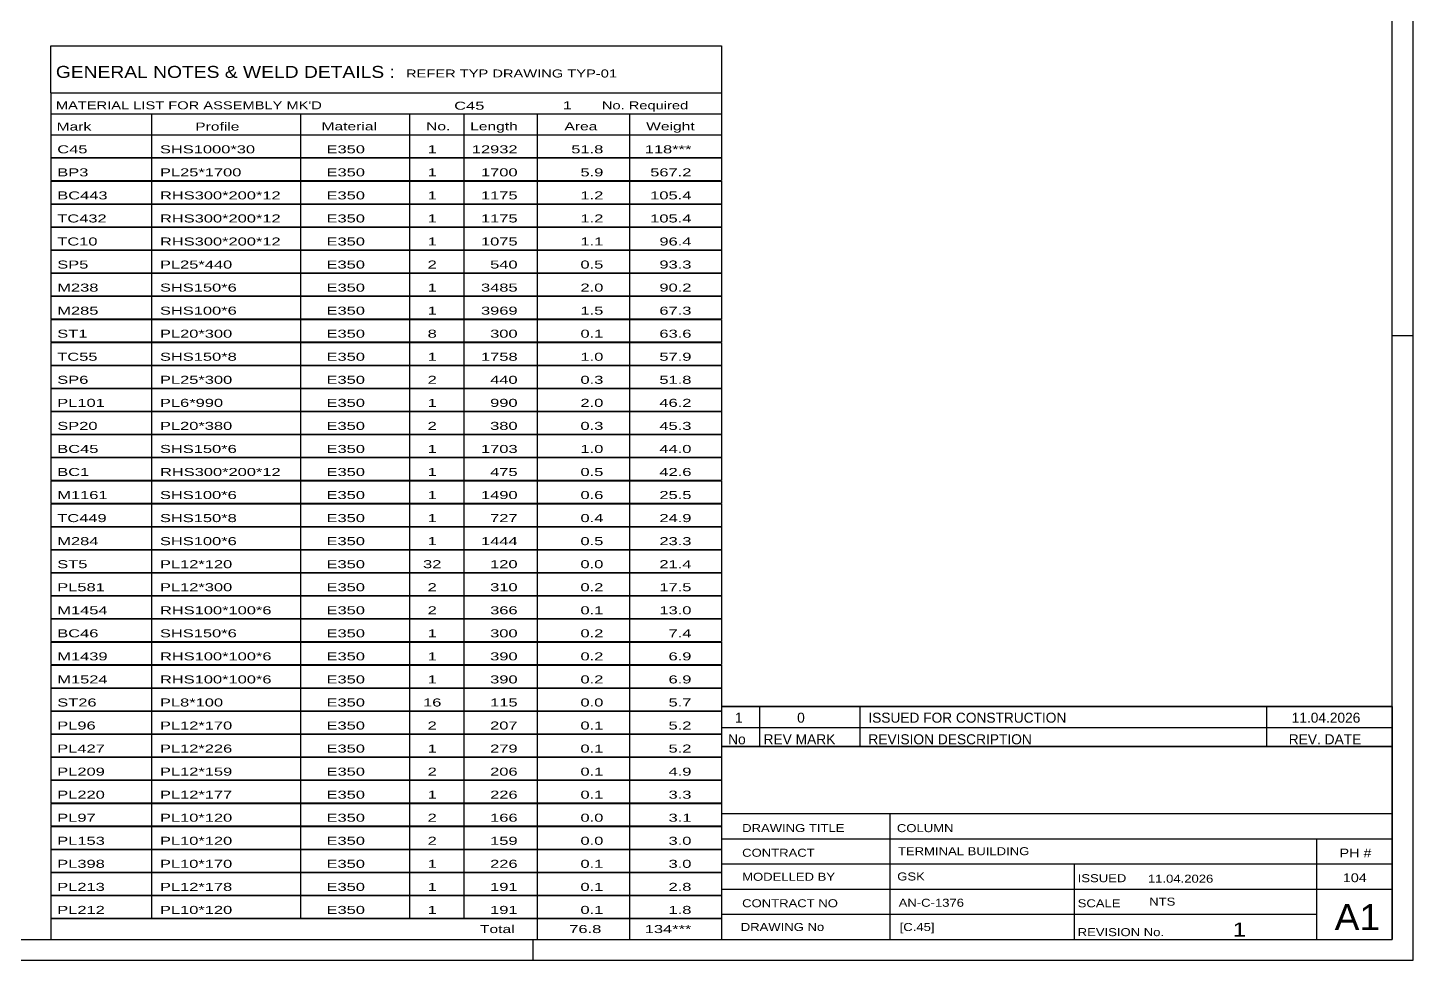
# Model space of a CAD drawing. Header units: millimetres. Extents: x -178 to 663, y -245 to 349.
# Drawn here: x 332.3 to 662.8, y -244.7 to -22.2 of the extents above; entities that cross this region are included whole.
import ezdxf

# ---------------------------------------------------------------- set-up
doc = ezdxf.new("R2010")
doc.units = ezdxf.units.MM
doc.styles.add('Arial Narrow', font='ARIALN.TTF', dxfattribs={"height": 0.2})

# ---------------------------------------------------------------- blocks, each defined once
blk = doc.blocks.new('Unknown-339278997-1130')
at = {"color": 5, "linetype": 'Continuous'}
for p, q in [((662.81, -244.71), (662.81, 349.29)), ((657.81, -239.71), (657.81, 344.29)), ((662.81, -95.71), (657.81, -95.71)), ((-173.19, -239.71), (657.81, -239.71)), ((452.81, -244.71), (452.81, -239.71)), ((-178.19, -244.71), (662.81, -244.71))]:
    blk.add_line(p, q, dxfattribs=at)
blk = doc.blocks.new('Unknown-339278997-29842')
at = {"color": 7, "linetype": 'Continuous'}
for p, q in [((497.81, -193.66), (497.81, -239.71)), ((497.81, -193.66), (657.81, -193.66)), ((657.81, -193.71), (657.81, -239.71)), ((497.81, -209.71), (657.81, -209.71)), ((537.95, -209.71), (537.95, -239.71)), ((497.81, -215.71), (657.81, -215.71)), ((639.81, -239.66), (639.81, -215.66)), ((497.81, -221.71), (657.81, -221.71)), ((581.95, -221.71), (581.95, -239.71)), ((497.81, -227.71), (657.81, -227.71)), ((497.81, -233.71), (639.81, -233.71)), ((497.81, -239.71), (657.81, -239.71))]:
    blk.add_line(p, q, dxfattribs=at)
at = {"color": 7, "style": 'Arial Narrow'}
for s, height, width, p in [('DRAWING TITLE', 1.9089, 1.425378, (502.7, -214.1)), ('COLUMN', 1.909, 1.425378, (539.62, -214.12)), ('CONTRACT', 1.909, 1.425378, (502.7, -220)), ('TERMINAL BUILDING', 1.9089, 1.425378, (539.87, -219.63)), ('MODELLED BY', 1.9089, 1.425378, (502.7, -225.73)), ('GSK', 1.909, 1.425378, (539.7, -225.66)), ('ISSUED', 1.909, 1.425378, (582.75, -226.07)), ('11.04.2026', 1.909, 1.425378, (599.5, -226.19)), ('CONTRACT NO', 1.9089, 1.425378, (502.7, -232.05)), ('AN-C-1376', 1.909, 1.425378, (540.04, -231.93)), ('SCALE', 1.909, 1.425378, (582.75, -232.06)), ('A1', 6.204, 1.25, (644.05, -237.51)), ('DRAWING No', 1.909, 1.425378, (502.37, -237.71)), ('[C.45]', 1.909, 1.425378, (540.28, -237.72)), ('REVISION No.', 1.9089, 1.425378, (582.75, -238.94)), ('1', 3.34, 1.5, (619.73, -239.03))]:
    blk.add_text(s, height=height, dxfattribs=dict(at, width=width)).set_placement(p)
at = {"color": 7, "linetype": 'Continuous', "style": 'Arial Narrow'}
for s, height, width, p in [('PH #', 2.1, 1.42538, (645.21, -220.16)), ('104', 2.1, 1.42538, (646, -226.06)), ('NTS', 1.909, 1.425378, (599.81, -231.66))]:
    blk.add_text(s, height=height, dxfattribs=dict(at, width=width)).set_placement(p)
blk = doc.blocks.new('Unknown-339278997-29843')
at = {"color": 7, "linetype": 'Continuous'}
for p, q in [((337.81, -26.46), (497.81, -26.46)), ((337.81, -37.71), (337.81, -26.46)), ((497.81, -26.46), (497.81, -37.71)), ((337.81, -37.71), (497.81, -37.71)), ((337.81, -37.71), (337.81, -42.71)), ((497.81, -37.71), (497.81, -42.71)), ((337.81, -42.71), (497.81, -42.71)), ((337.81, -42.71), (337.81, -47.71)), ((361.81, -42.71), (361.81, -47.71)), ((397.31, -42.71), (397.31, -47.71)), ((423.31, -42.71), (423.31, -47.71)), ((436.31, -42.71), (436.31, -47.71)), ((453.81, -42.71), (453.81, -47.71)), ((475.81, -42.71), (475.81, -47.71)), ((497.81, -42.71), (497.81, -47.71)), ((337.81, -47.71), (497.81, -47.71)), ((337.81, -47.76), (337.81, -53.16)), ((337.81, -47.76), (497.81, -47.76)), ((361.81, -47.71), (361.81, -53.21)), ((397.31, -47.71), (397.31, -53.21)), ((423.31, -47.71), (423.31, -53.21)), ((436.31, -47.71), (436.31, -53.21)), ((453.81, -47.71), (453.81, -53.21)), ((475.81, -47.71), (475.81, -53.21)), ((497.81, -47.76), (497.81, -53.16)), ((337.81, -53.16), (497.81, -53.16)), ((337.81, -53.26), (337.81, -58.66)), ((337.81, -53.26), (497.81, -53.26)), ((361.81, -53.21), (361.81, -58.71)), ((397.31, -53.21), (397.31, -58.71)), ((423.31, -53.21), (423.31, -58.71)), ((436.31, -53.21), (436.31, -58.71)), ((453.81, -53.21), (453.81, -58.71)), ((475.81, -53.21), (475.81, -58.71)), ((497.81, -53.26), (497.81, -58.66)), ((337.81, -58.66), (497.81, -58.66)), ((337.81, -58.76), (337.81, -64.16)), ((337.81, -58.76), (497.81, -58.76)), ((361.81, -58.71), (361.81, -64.21)), ((397.31, -58.71), (397.31, -64.21)), ((423.31, -58.71), (423.31, -64.21)), ((436.31, -58.71), (436.31, -64.21)), ((453.81, -58.71), (453.81, -64.21)), ((475.81, -58.71), (475.81, -64.21)), ((497.81, -58.76), (497.81, -64.16)), ((337.81, -64.16), (497.81, -64.16)), ((337.81, -64.26), (337.81, -69.66)), ((337.81, -64.26), (497.81, -64.26)), ((361.81, -64.21), (361.81, -69.71)), ((397.31, -64.21), (397.31, -69.71)), ((423.31, -64.21), (423.31, -69.71)), ((436.31, -64.21), (436.31, -69.71)), ((453.81, -64.21), (453.81, -69.71)), ((475.81, -64.21), (475.81, -69.71)), ((497.81, -64.26), (497.81, -69.66)), ((337.81, -69.66), (497.81, -69.66)), ((337.81, -69.76), (337.81, -75.16)), ((337.81, -69.76), (497.81, -69.76)), ((361.81, -69.71), (361.81, -75.21)), ((397.31, -69.71), (397.31, -75.21)), ((423.31, -69.71), (423.31, -75.21)), ((436.31, -69.71), (436.31, -75.21)), ((453.81, -69.71), (453.81, -75.21)), ((475.81, -69.71), (475.81, -75.21)), ((497.81, -69.76), (497.81, -75.16)), ((337.81, -75.16), (497.81, -75.16)), ((337.81, -75.26), (337.81, -80.66)), ((337.81, -75.26), (497.81, -75.26)), ((361.81, -75.21), (361.81, -80.71)), ((397.31, -75.21), (397.31, -80.71)), ((423.31, -75.21), (423.31, -80.71)), ((436.31, -75.21), (436.31, -80.71)), ((453.81, -75.21), (453.81, -80.71)), ((475.81, -75.21), (475.81, -80.71)), ((497.81, -75.26), (497.81, -80.66)), ((337.81, -80.66), (497.81, -80.66)), ((337.81, -80.76), (337.81, -86.16)), ((337.81, -80.76), (497.81, -80.76)), ((361.81, -80.71), (361.81, -86.21)), ((397.31, -80.71), (397.31, -86.21)), ((423.31, -80.71), (423.31, -86.21)), ((436.31, -80.71), (436.31, -86.21)), ((453.81, -80.71), (453.81, -86.21)), ((475.81, -80.71), (475.81, -86.21)), ((497.81, -80.76), (497.81, -86.16)), ((337.81, -86.16), (497.81, -86.16)), ((337.81, -86.26), (337.81, -91.66)), ((337.81, -86.26), (497.81, -86.26)), ((361.81, -86.21), (361.81, -91.71)), ((397.31, -86.21), (397.31, -91.71)), ((423.31, -86.21), (423.31, -91.71)), ((436.31, -86.21), (436.31, -91.71)), ((453.81, -86.21), (453.81, -91.71)), ((475.81, -86.21), (475.81, -91.71)), ((497.81, -86.26), (497.81, -91.66)), ((337.81, -91.66), (497.81, -91.66)), ((337.81, -91.76), (337.81, -97.16)), ((337.81, -91.76), (497.81, -91.76)), ((361.81, -91.71), (361.81, -97.21)), ((397.31, -91.71), (397.31, -97.21)), ((423.31, -91.71), (423.31, -97.21)), ((436.31, -91.71), (436.31, -97.21)), ((453.81, -91.71), (453.81, -97.21)), ((475.81, -91.71), (475.81, -97.21)), ((497.81, -91.76), (497.81, -97.16)), ((337.81, -97.16), (497.81, -97.16)), ((337.81, -97.26), (337.81, -102.66)), ((337.81, -97.26), (497.81, -97.26)), ((361.81, -97.21), (361.81, -102.71)), ((397.31, -97.21), (397.31, -102.71)), ((423.31, -97.21), (423.31, -102.71)), ((436.31, -97.21), (436.31, -102.71)), ((453.81, -97.21), (453.81, -102.71)), ((475.81, -97.21), (475.81, -102.71)), ((497.81, -97.26), (497.81, -102.66)), ((337.81, -102.66), (497.81, -102.66)), ((337.81, -102.76), (337.81, -108.16)), ((337.81, -102.76), (497.81, -102.76)), ((361.81, -102.71), (361.81, -108.21)), ((397.31, -102.71), (397.31, -108.21)), ((423.31, -102.71), (423.31, -108.21)), ((436.31, -102.71), (436.31, -108.21)), ((453.81, -102.71), (453.81, -108.21)), ((475.81, -102.71), (475.81, -108.21)), ((497.81, -102.76), (497.81, -108.16)), ((337.81, -108.16), (497.81, -108.16)), ((337.81, -108.26), (337.81, -113.66)), ((337.81, -108.26), (497.81, -108.26)), ((361.81, -108.21), (361.81, -113.71)), ((397.31, -108.21), (397.31, -113.71)), ((423.31, -108.21), (423.31, -113.71)), ((436.31, -108.21), (436.31, -113.71)), ((453.81, -108.21), (453.81, -113.71)), ((475.81, -108.21), (475.81, -113.71)), ((497.81, -108.26), (497.81, -113.66)), ((337.81, -113.66), (497.81, -113.66)), ((337.81, -113.76), (337.81, -119.16)), ((337.81, -113.76), (497.81, -113.76)), ((361.81, -113.71), (361.81, -119.21)), ((397.31, -113.71), (397.31, -119.21)), ((423.31, -113.71), (423.31, -119.21)), ((436.31, -113.71), (436.31, -119.21)), ((453.81, -113.71), (453.81, -119.21)), ((475.81, -113.71), (475.81, -119.21)), ((497.81, -113.76), (497.81, -119.16)), ((337.81, -119.16), (497.81, -119.16)), ((337.81, -119.26), (337.81, -124.66)), ((337.81, -119.26), (497.81, -119.26)), ((361.81, -119.21), (361.81, -124.71)), ((397.31, -119.21), (397.31, -124.71)), ((423.31, -119.21), (423.31, -124.71)), ((436.31, -119.21), (436.31, -124.71)), ((453.81, -119.21), (453.81, -124.71)), ((475.81, -119.21), (475.81, -124.71)), ((497.81, -119.26), (497.81, -124.66)), ((337.81, -124.66), (497.81, -124.66)), ((337.81, -124.76), (337.81, -130.16)), ((337.81, -124.76), (497.81, -124.76)), ((361.81, -124.71), (361.81, -130.21)), ((397.31, -124.71), (397.31, -130.21)), ((423.31, -124.71), (423.31, -130.21)), ((436.31, -124.71), (436.31, -130.21)), ((453.81, -124.71), (453.81, -130.21)), ((475.81, -124.71), (475.81, -130.21)), ((497.81, -124.76), (497.81, -130.16)), ((337.81, -130.16), (497.81, -130.16)), ((337.81, -130.26), (337.81, -135.66)), ((337.81, -130.26), (497.81, -130.26)), ((361.81, -130.21), (361.81, -135.71)), ((397.31, -130.21), (397.31, -135.71)), ((423.31, -130.21), (423.31, -135.71)), ((436.31, -130.21), (436.31, -135.71)), ((453.81, -130.21), (453.81, -135.71)), ((475.81, -130.21), (475.81, -135.71)), ((497.81, -130.26), (497.81, -135.66)), ((337.81, -135.66), (497.81, -135.66)), ((337.81, -135.76), (337.81, -141.16)), ((337.81, -135.76), (497.81, -135.76)), ((361.81, -135.71), (361.81, -141.21)), ((397.31, -135.71), (397.31, -141.21)), ((423.31, -135.71), (423.31, -141.21)), ((436.31, -135.71), (436.31, -141.21)), ((453.81, -135.71), (453.81, -141.21)), ((475.81, -135.71), (475.81, -141.21)), ((497.81, -135.76), (497.81, -141.16)), ((337.81, -141.16), (497.81, -141.16)), ((337.81, -141.26), (337.81, -146.66)), ((337.81, -141.26), (497.81, -141.26)), ((361.81, -141.21), (361.81, -146.71)), ((397.31, -141.21), (397.31, -146.71)), ((423.31, -141.21), (423.31, -146.71)), ((436.31, -141.21), (436.31, -146.71)), ((453.81, -141.21), (453.81, -146.71)), ((475.81, -141.21), (475.81, -146.71)), ((497.81, -141.26), (497.81, -146.66)), ((337.81, -146.66), (497.81, -146.66)), ((337.81, -146.76), (337.81, -152.16)), ((337.81, -146.76), (497.81, -146.76)), ((361.81, -146.71), (361.81, -152.21)), ((397.31, -146.71), (397.31, -152.21)), ((423.31, -146.71), (423.31, -152.21)), ((436.31, -146.71), (436.31, -152.21)), ((453.81, -146.71), (453.81, -152.21)), ((475.81, -146.71), (475.81, -152.21)), ((497.81, -146.76), (497.81, -152.16)), ((337.81, -152.16), (497.81, -152.16)), ((337.81, -152.26), (337.81, -157.66)), ((337.81, -152.26), (497.81, -152.26)), ((361.81, -152.21), (361.81, -157.71)), ((397.31, -152.21), (397.31, -157.71)), ((423.31, -152.21), (423.31, -157.71)), ((436.31, -152.21), (436.31, -157.71)), ((453.81, -152.21), (453.81, -157.71)), ((475.81, -152.21), (475.81, -157.71)), ((497.81, -152.26), (497.81, -157.66)), ((337.81, -157.66), (497.81, -157.66)), ((337.81, -157.76), (337.81, -163.16)), ((337.81, -157.76), (497.81, -157.76)), ((361.81, -157.71), (361.81, -163.21)), ((397.31, -157.71), (397.31, -163.21)), ((423.31, -157.71), (423.31, -163.21)), ((436.31, -157.71), (436.31, -163.21)), ((453.81, -157.71), (453.81, -163.21)), ((475.81, -157.71), (475.81, -163.21)), ((497.81, -157.76), (497.81, -163.16)), ((337.81, -163.16), (497.81, -163.16)), ((337.81, -163.26), (337.81, -168.66)), ((337.81, -163.26), (497.81, -163.26)), ((361.81, -163.21), (361.81, -168.71)), ((397.31, -163.21), (397.31, -168.71)), ((423.31, -163.21), (423.31, -168.71)), ((436.31, -163.21), (436.31, -168.71)), ((453.81, -163.21), (453.81, -168.71)), ((475.81, -163.21), (475.81, -168.71)), ((497.81, -163.26), (497.81, -168.66)), ((337.81, -168.66), (497.81, -168.66)), ((337.81, -168.76), (337.81, -174.16)), ((337.81, -168.76), (497.81, -168.76)), ((361.81, -168.71), (361.81, -174.21)), ((397.31, -168.71), (397.31, -174.21)), ((423.31, -168.71), (423.31, -174.21)), ((436.31, -168.71), (436.31, -174.21)), ((453.81, -168.71), (453.81, -174.21)), ((475.81, -168.71), (475.81, -174.21)), ((497.81, -168.76), (497.81, -174.16)), ((337.81, -174.16), (497.81, -174.16)), ((337.81, -174.26), (337.81, -179.66)), ((337.81, -174.26), (497.81, -174.26)), ((361.81, -174.21), (361.81, -179.71)), ((397.31, -174.21), (397.31, -179.71)), ((423.31, -174.21), (423.31, -179.71)), ((436.31, -174.21), (436.31, -179.71)), ((453.81, -174.21), (453.81, -179.71)), ((475.81, -174.21), (475.81, -179.71)), ((497.81, -174.26), (497.81, -179.66)), ((337.81, -179.66), (497.81, -179.66)), ((337.81, -179.76), (337.81, -185.16)), ((337.81, -179.76), (497.81, -179.76)), ((361.81, -179.71), (361.81, -185.21)), ((397.31, -179.71), (397.31, -185.21)), ((423.31, -179.71), (423.31, -185.21)), ((436.31, -179.71), (436.31, -185.21)), ((453.81, -179.71), (453.81, -185.21)), ((475.81, -179.71), (475.81, -185.21)), ((497.81, -179.76), (497.81, -185.16)), ((337.81, -185.16), (497.81, -185.16)), ((337.81, -185.26), (337.81, -190.66)), ((337.81, -185.26), (497.81, -185.26)), ((361.81, -185.21), (361.81, -190.71)), ((397.31, -185.21), (397.31, -190.71)), ((423.31, -185.21), (423.31, -190.71)), ((436.31, -185.21), (436.31, -190.71)), ((453.81, -185.21), (453.81, -190.71)), ((475.81, -185.21), (475.81, -190.71)), ((497.81, -185.26), (497.81, -190.66)), ((337.81, -190.66), (497.81, -190.66)), ((337.81, -190.76), (337.81, -196.16)), ((337.81, -190.76), (497.81, -190.76)), ((361.81, -190.71), (361.81, -196.21)), ((397.31, -190.71), (397.31, -196.21)), ((423.31, -190.71), (423.31, -196.21)), ((436.31, -190.71), (436.31, -196.21)), ((453.81, -190.71), (453.81, -196.21)), ((475.81, -190.71), (475.81, -196.21)), ((497.81, -190.76), (497.81, -196.16)), ((337.81, -196.16), (497.81, -196.16)), ((337.81, -196.26), (337.81, -201.66)), ((337.81, -196.26), (497.81, -196.26)), ((361.81, -196.21), (361.81, -201.71)), ((397.31, -196.21), (397.31, -201.71)), ((423.31, -196.21), (423.31, -201.71)), ((436.31, -196.21), (436.31, -201.71)), ((453.81, -196.21), (453.81, -201.71)), ((475.81, -196.21), (475.81, -201.71)), ((497.81, -196.26), (497.81, -201.66)), ((337.81, -201.66), (497.81, -201.66)), ((337.81, -201.76), (337.81, -207.16)), ((337.81, -201.76), (497.81, -201.76)), ((361.81, -201.71), (361.81, -207.21)), ((397.31, -201.71), (397.31, -207.21)), ((423.31, -201.71), (423.31, -207.21)), ((436.31, -201.71), (436.31, -207.21)), ((453.81, -201.71), (453.81, -207.21)), ((475.81, -201.71), (475.81, -207.21)), ((497.81, -201.76), (497.81, -207.16)), ((337.81, -207.16), (497.81, -207.16)), ((337.81, -207.26), (337.81, -212.66)), ((337.81, -207.26), (497.81, -207.26)), ((361.81, -207.21), (361.81, -212.71)), ((397.31, -207.21), (397.31, -212.71)), ((423.31, -207.21), (423.31, -212.71)), ((436.31, -207.21), (436.31, -212.71)), ((453.81, -207.21), (453.81, -212.71)), ((475.81, -207.21), (475.81, -212.71)), ((497.81, -207.26), (497.81, -212.66)), ((337.81, -212.66), (497.81, -212.66)), ((337.81, -212.76), (337.81, -218.16)), ((337.81, -212.76), (497.81, -212.76)), ((361.81, -212.71), (361.81, -218.21)), ((397.31, -212.71), (397.31, -218.21)), ((423.31, -212.71), (423.31, -218.21)), ((436.31, -212.71), (436.31, -218.21)), ((453.81, -212.71), (453.81, -218.21)), ((475.81, -212.71), (475.81, -218.21)), ((497.81, -212.76), (497.81, -218.16)), ((337.81, -218.16), (497.81, -218.16)), ((337.81, -218.26), (337.81, -223.66)), ((337.81, -218.26), (497.81, -218.26)), ((361.81, -218.21), (361.81, -223.71)), ((397.31, -218.21), (397.31, -223.71)), ((423.31, -218.21), (423.31, -223.71)), ((436.31, -218.21), (436.31, -223.71)), ((453.81, -218.21), (453.81, -223.71)), ((475.81, -218.21), (475.81, -223.71)), ((497.81, -218.26), (497.81, -223.66)), ((337.81, -223.66), (497.81, -223.66)), ((337.81, -223.76), (337.81, -229.16)), ((337.81, -223.76), (497.81, -223.76)), ((361.81, -223.71), (361.81, -229.21)), ((397.31, -223.71), (397.31, -229.21)), ((423.31, -223.71), (423.31, -229.21)), ((436.31, -223.71), (436.31, -229.21)), ((453.81, -223.71), (453.81, -229.21)), ((475.81, -223.71), (475.81, -229.21)), ((497.81, -223.76), (497.81, -229.16)), ((337.81, -229.16), (497.81, -229.16)), ((337.81, -229.26), (337.81, -234.66)), ((337.81, -229.26), (497.81, -229.26)), ((361.81, -229.21), (361.81, -234.71)), ((397.31, -229.21), (397.31, -234.71)), ((423.31, -229.21), (423.31, -234.71)), ((436.31, -229.21), (436.31, -234.71)), ((453.81, -229.21), (453.81, -234.71)), ((475.81, -229.21), (475.81, -234.71)), ((497.81, -229.26), (497.81, -234.66)), ((337.81, -234.66), (497.81, -234.66)), ((337.81, -234.71), (497.81, -234.71)), ((337.81, -234.71), (337.81, -239.71)), ((453.81, -234.71), (453.81, -239.71)), ((475.81, -234.71), (475.81, -239.71)), ((497.81, -234.71), (497.81, -239.71)), ((337.81, -239.71), (497.81, -239.71))]:
    blk.add_line(p, q, dxfattribs=at)
at = {"color": 7, "style": 'Arial Narrow'}
for s, height, width, p in [('GENERAL NOTES & WELD DETAILS :', 2.8633, 1.4, (338.97, -34.15)), ('REFER TYP DRAWING TYP-01', 1.9089, 1.6, (422.51, -34.05)), ('No. Required', 1.9089, 1.6, (469.23, -41.65)), ("MATERIAL LIST FOR ASSEMBLY MK'D", 1.9089, 1.6, (338.97, -41.65)), ('C45', 1.909, 1.794707, (434.01, -41.74)), ('1', 1.91, 1.794707, (459.9, -41.65)), ('Mark', 1.909, 1.7, (339.15, -46.71)), ('Profile', 1.909, 1.7, (372.23, -46.71)), ('Material', 1.909, 1.7, (402.35, -46.65)), ('No.', 1.909, 1.7, (427.31, -46.65)), ('Length', 1.909, 1.7, (437.81, -46.65)), ('Area', 1.909, 1.7, (460.31, -46.65)), ('Weight', 1.909, 1.7, (479.81, -46.65))]:
    blk.add_text(s, height=height, dxfattribs=dict(at, width=width)).set_placement(p)
at = {"color": 7, "linetype": 'Continuous', "style": 'Arial Narrow'}
for s, height, width, p in [('C45', 1.909, 1.794707, (339.31, -52.14)), ('SHS1000*30', 1.909, 1.794707, (363.81, -52.14)), ('E350', 1.909, 1.794707, (403.55, -52.14)), ('1', 1.91, 1.794707, (427.67, -52.14)), ('12932', 1.909, 1.794707, (438.21, -52.14)), ('51.8', 1.909, 1.794707, (461.94, -52.14)), ('118***', 1.909, 1.794707, (479.47, -52.14)), ('BP3', 1.909, 1.794707, (339.31, -57.64)), ('PL25*1700', 1.909, 1.794707, (363.81, -57.64)), ('E350', 1.909, 1.794707, (403.55, -57.64)), ('1', 1.91, 1.794707, (427.67, -57.64)), ('1700', 1.909, 1.794707, (440.4, -57.64)), ('5.9', 1.909, 1.794707, (464.13, -57.64)), ('567.2', 1.909, 1.794707, (480.77, -57.64)), ('BC443', 1.909, 1.794707, (339.31, -63.14)), ('RHS300*200*12', 1.9089, 1.794707, (363.81, -63.14)), ('E350', 1.909, 1.794707, (403.55, -63.14)), ('1', 1.91, 1.794707, (427.67, -63.14)), ('1175', 1.909, 1.794707, (440.4, -63.14)), ('1.2', 1.909, 1.794707, (464.13, -63.14)), ('105.4', 1.909, 1.794707, (480.77, -63.14)), ('TC432', 1.909, 1.794707, (339.31, -68.64)), ('RHS300*200*12', 1.9089, 1.794707, (363.81, -68.64)), ('E350', 1.909, 1.794707, (403.55, -68.64)), ('1', 1.91, 1.794707, (427.67, -68.64)), ('1175', 1.909, 1.794707, (440.4, -68.64)), ('1.2', 1.909, 1.794707, (464.13, -68.64)), ('105.4', 1.909, 1.794707, (480.77, -68.64)), ('TC10', 1.909, 1.794707, (339.31, -74.14)), ('RHS300*200*12', 1.9089, 1.794707, (363.81, -74.14)), ('E350', 1.909, 1.794707, (403.55, -74.14)), ('1', 1.91, 1.794707, (427.67, -74.14)), ('1075', 1.909, 1.794707, (440.4, -74.14)), ('1.1', 1.909, 1.794707, (464.13, -74.14)), ('96.4', 1.909, 1.794707, (482.96, -74.14)), ('SP5', 1.909, 1.794707, (339.31, -79.64)), ('PL25*440', 1.909, 1.794707, (363.81, -79.64)), ('E350', 1.909, 1.794707, (403.55, -79.64)), ('2', 1.91, 1.794707, (427.67, -79.64)), ('540', 1.909, 1.794707, (442.58, -79.64)), ('0.5', 1.909, 1.794707, (464.13, -79.64)), ('93.3', 1.909, 1.794707, (482.96, -79.64)), ('M238', 1.909, 1.794707, (339.31, -85.14)), ('SHS150*6', 1.909, 1.794707, (363.81, -85.14)), ('E350', 1.909, 1.794707, (403.55, -85.14)), ('1', 1.91, 1.794707, (427.67, -85.14)), ('3485', 1.909, 1.794707, (440.4, -85.14)), ('2.0', 1.909, 1.794707, (464.13, -85.14)), ('90.2', 1.909, 1.794707, (482.96, -85.14)), ('M285', 1.909, 1.794707, (339.31, -90.64)), ('SHS100*6', 1.909, 1.794707, (363.81, -90.64)), ('E350', 1.909, 1.794707, (403.55, -90.64)), ('1', 1.91, 1.794707, (427.67, -90.64)), ('3969', 1.909, 1.794707, (440.4, -90.64)), ('1.5', 1.909, 1.794707, (464.13, -90.64)), ('67.3', 1.909, 1.794707, (482.96, -90.64)), ('ST1', 1.909, 1.794707, (339.31, -96.14)), ('PL20*300', 1.909, 1.794707, (363.81, -96.14)), ('E350', 1.909, 1.794707, (403.55, -96.14)), ('8', 1.91, 1.794707, (427.67, -96.14)), ('300', 1.909, 1.794707, (442.58, -96.14)), ('0.1', 1.909, 1.794707, (464.13, -96.14)), ('63.6', 1.909, 1.794707, (482.96, -96.14)), ('TC55', 1.909, 1.794707, (339.31, -101.64)), ('SHS150*8', 1.909, 1.794707, (363.81, -101.64)), ('E350', 1.909, 1.794707, (403.55, -101.64)), ('1', 1.91, 1.794707, (427.67, -101.64)), ('1758', 1.909, 1.794707, (440.4, -101.64)), ('1.0', 1.909, 1.794707, (464.13, -101.64)), ('57.9', 1.909, 1.794707, (482.96, -101.64)), ('SP6', 1.909, 1.794707, (339.31, -107.14)), ('PL25*300', 1.909, 1.794707, (363.81, -107.14)), ('E350', 1.909, 1.794707, (403.55, -107.14)), ('2', 1.91, 1.794707, (427.67, -107.14)), ('440', 1.909, 1.794707, (442.58, -107.14)), ('0.3', 1.909, 1.794707, (464.13, -107.14)), ('51.8', 1.909, 1.794707, (482.96, -107.14)), ('PL101', 1.909, 1.794707, (339.31, -112.64)), ('PL6*990', 1.909, 1.794707, (363.81, -112.64)), ('E350', 1.909, 1.794707, (403.55, -112.64)), ('1', 1.91, 1.794707, (427.67, -112.64)), ('990', 1.909, 1.794707, (442.58, -112.64)), ('2.0', 1.909, 1.794707, (464.13, -112.64)), ('46.2', 1.909, 1.794707, (482.96, -112.64)), ('SP20', 1.909, 1.794707, (339.31, -118.14)), ('PL20*380', 1.909, 1.794707, (363.81, -118.14)), ('E350', 1.909, 1.794707, (403.55, -118.14)), ('2', 1.91, 1.794707, (427.67, -118.14)), ('380', 1.909, 1.794707, (442.58, -118.14)), ('0.3', 1.909, 1.794707, (464.13, -118.14)), ('45.3', 1.909, 1.794707, (482.96, -118.14)), ('BC45', 1.909, 1.794707, (339.31, -123.64)), ('SHS150*6', 1.909, 1.794707, (363.81, -123.64)), ('E350', 1.909, 1.794707, (403.55, -123.64)), ('1', 1.91, 1.794707, (427.67, -123.64)), ('1703', 1.909, 1.794707, (440.4, -123.64)), ('1.0', 1.909, 1.794707, (464.13, -123.64)), ('44.0', 1.909, 1.794707, (482.96, -123.64)), ('BC1', 1.909, 1.794707, (339.31, -129.14)), ('RHS300*200*12', 1.9089, 1.794707, (363.81, -129.14)), ('E350', 1.909, 1.794707, (403.55, -129.14)), ('1', 1.91, 1.794707, (427.67, -129.14)), ('475', 1.909, 1.794707, (442.58, -129.14)), ('0.5', 1.909, 1.794707, (464.13, -129.14)), ('42.6', 1.909, 1.794707, (482.96, -129.14)), ('M1161', 1.909, 1.794707, (339.31, -134.64)), ('SHS100*6', 1.909, 1.794707, (363.81, -134.64)), ('E350', 1.909, 1.794707, (403.55, -134.64)), ('1', 1.91, 1.794707, (427.67, -134.64)), ('1490', 1.909, 1.794707, (440.4, -134.64)), ('0.6', 1.909, 1.794707, (464.13, -134.64)), ('25.5', 1.909, 1.794707, (482.96, -134.64)), ('TC449', 1.909, 1.794707, (339.31, -140.14)), ('SHS150*8', 1.909, 1.794707, (363.81, -140.14)), ('E350', 1.909, 1.794707, (403.55, -140.14)), ('1', 1.91, 1.794707, (427.67, -140.14)), ('727', 1.909, 1.794707, (442.58, -140.14)), ('0.4', 1.909, 1.794707, (464.13, -140.14)), ('24.9', 1.909, 1.794707, (482.96, -140.14)), ('M284', 1.909, 1.794707, (339.31, -145.64)), ('SHS100*6', 1.909, 1.794707, (363.81, -145.64)), ('E350', 1.909, 1.794707, (403.55, -145.64)), ('1', 1.91, 1.794707, (427.67, -145.64)), ('1444', 1.909, 1.794707, (440.4, -145.64)), ('0.5', 1.909, 1.794707, (464.13, -145.64)), ('23.3', 1.909, 1.794707, (482.96, -145.64)), ('ST5', 1.909, 1.794707, (339.31, -151.14)), ('PL12*120', 1.909, 1.794707, (363.81, -151.14)), ('E350', 1.909, 1.794707, (403.55, -151.14)), ('32', 1.909, 1.794707, (426.58, -151.14)), ('120', 1.909, 1.794707, (442.58, -151.14)), ('0.0', 1.909, 1.794707, (464.13, -151.14)), ('21.4', 1.909, 1.794707, (482.96, -151.14)), ('PL581', 1.909, 1.794707, (339.31, -156.64)), ('PL12*300', 1.909, 1.794707, (363.81, -156.64)), ('E350', 1.909, 1.794707, (403.55, -156.64)), ('2', 1.91, 1.794707, (427.67, -156.64)), ('310', 1.909, 1.794707, (442.58, -156.64)), ('0.2', 1.909, 1.794707, (464.13, -156.64)), ('17.5', 1.909, 1.794707, (482.96, -156.64)), ('M1454', 1.909, 1.794707, (339.31, -162.14)), ('RHS100*100*6', 1.9089, 1.794707, (363.81, -162.14)), ('E350', 1.909, 1.794707, (403.55, -162.14)), ('2', 1.91, 1.794707, (427.67, -162.14)), ('366', 1.909, 1.794707, (442.58, -162.14)), ('0.1', 1.909, 1.794707, (464.13, -162.14)), ('13.0', 1.909, 1.794707, (482.96, -162.14)), ('BC46', 1.909, 1.794707, (339.31, -167.64)), ('SHS150*6', 1.909, 1.794707, (363.81, -167.64)), ('E350', 1.909, 1.794707, (403.55, -167.64)), ('1', 1.91, 1.794707, (427.67, -167.64)), ('300', 1.909, 1.794707, (442.58, -167.64)), ('0.2', 1.909, 1.794707, (464.13, -167.64)), ('7.4', 1.909, 1.794707, (485.14, -167.64)), ('M1439', 1.909, 1.794707, (339.31, -173.14)), ('RHS100*100*6', 1.9089, 1.794707, (363.81, -173.14)), ('E350', 1.909, 1.794707, (403.55, -173.14)), ('1', 1.91, 1.794707, (427.67, -173.14)), ('390', 1.909, 1.794707, (442.58, -173.14)), ('0.2', 1.909, 1.794707, (464.13, -173.14)), ('6.9', 1.909, 1.794707, (485.14, -173.14)), ('M1524', 1.909, 1.794707, (339.31, -178.64)), ('RHS100*100*6', 1.9089, 1.794707, (363.81, -178.64)), ('E350', 1.909, 1.794707, (403.55, -178.64)), ('1', 1.91, 1.794707, (427.67, -178.64)), ('390', 1.909, 1.794707, (442.58, -178.64)), ('0.2', 1.909, 1.794707, (464.13, -178.64)), ('6.9', 1.909, 1.794707, (485.14, -178.64)), ('ST26', 1.909, 1.794707, (339.31, -184.14)), ('PL8*100', 1.909, 1.794707, (363.81, -184.14)), ('E350', 1.909, 1.794707, (403.55, -184.14)), ('16', 1.909, 1.794707, (426.58, -184.14)), ('115', 1.909, 1.794707, (442.58, -184.14)), ('0.0', 1.909, 1.794707, (464.13, -184.14)), ('5.7', 1.909, 1.794707, (485.14, -184.14)), ('PL96', 1.909, 1.794707, (339.31, -189.64)), ('PL12*170', 1.909, 1.794707, (363.81, -189.64)), ('E350', 1.909, 1.794707, (403.55, -189.64)), ('2', 1.91, 1.794707, (427.67, -189.64)), ('207', 1.909, 1.794707, (442.58, -189.64)), ('0.1', 1.909, 1.794707, (464.13, -189.64)), ('5.2', 1.909, 1.794707, (485.14, -189.64)), ('PL427', 1.909, 1.794707, (339.31, -195.14)), ('PL12*226', 1.909, 1.794707, (363.81, -195.14)), ('E350', 1.909, 1.794707, (403.55, -195.14)), ('1', 1.91, 1.794707, (427.67, -195.14)), ('279', 1.909, 1.794707, (442.58, -195.14)), ('0.1', 1.909, 1.794707, (464.13, -195.14)), ('5.2', 1.909, 1.794707, (485.14, -195.14)), ('PL209', 1.909, 1.794707, (339.31, -200.64)), ('PL12*159', 1.909, 1.794707, (363.81, -200.64)), ('E350', 1.909, 1.794707, (403.55, -200.64)), ('2', 1.91, 1.794707, (427.67, -200.64)), ('206', 1.909, 1.794707, (442.58, -200.64)), ('0.1', 1.909, 1.794707, (464.13, -200.64)), ('4.9', 1.909, 1.794707, (485.14, -200.64)), ('PL220', 1.909, 1.794707, (339.31, -206.14)), ('PL12*177', 1.909, 1.794707, (363.81, -206.14)), ('E350', 1.909, 1.794707, (403.55, -206.14)), ('1', 1.91, 1.794707, (427.67, -206.14)), ('226', 1.909, 1.794707, (442.58, -206.14)), ('0.1', 1.909, 1.794707, (464.13, -206.14)), ('3.3', 1.909, 1.794707, (485.14, -206.14)), ('PL97', 1.909, 1.794707, (339.31, -211.64)), ('PL10*120', 1.909, 1.794707, (363.81, -211.64)), ('E350', 1.909, 1.794707, (403.55, -211.64)), ('2', 1.91, 1.794707, (427.67, -211.64)), ('166', 1.909, 1.794707, (442.58, -211.64)), ('0.0', 1.909, 1.794707, (464.13, -211.64)), ('3.1', 1.909, 1.794707, (485.14, -211.64)), ('PL153', 1.909, 1.794707, (339.31, -217.14)), ('PL10*120', 1.909, 1.794707, (363.81, -217.14)), ('E350', 1.909, 1.794707, (403.55, -217.14)), ('2', 1.91, 1.794707, (427.67, -217.14)), ('159', 1.909, 1.794707, (442.58, -217.14)), ('0.0', 1.909, 1.794707, (464.13, -217.14)), ('3.0', 1.909, 1.794707, (485.14, -217.14)), ('PL398', 1.909, 1.794707, (339.31, -222.64)), ('PL10*170', 1.909, 1.794707, (363.81, -222.64)), ('E350', 1.909, 1.794707, (403.55, -222.64)), ('1', 1.91, 1.794707, (427.67, -222.64)), ('226', 1.909, 1.794707, (442.58, -222.64)), ('0.1', 1.909, 1.794707, (464.13, -222.64)), ('3.0', 1.909, 1.794707, (485.14, -222.64)), ('PL213', 1.909, 1.794707, (339.31, -228.14)), ('PL12*178', 1.909, 1.794707, (363.81, -228.14)), ('E350', 1.909, 1.794707, (403.55, -228.14)), ('1', 1.91, 1.794707, (427.67, -228.14)), ('191', 1.909, 1.794707, (442.58, -228.14)), ('0.1', 1.909, 1.794707, (464.13, -228.14)), ('2.8', 1.909, 1.794707, (485.14, -228.14)), ('PL212', 1.909, 1.794707, (339.31, -233.64)), ('PL10*120', 1.909, 1.794707, (363.81, -233.64)), ('E350', 1.909, 1.794707, (403.55, -233.64)), ('1', 1.91, 1.794707, (427.67, -233.64)), ('191', 1.909, 1.794707, (442.58, -233.64)), ('0.1', 1.909, 1.794707, (464.13, -233.64)), ('1.8', 1.909, 1.794707, (485.14, -233.64)), ('Total', 1.909, 1.7, (440.15, -238.21)), ('76.8', 1.909, 1.794707, (461.46, -238.21)), ('134***', 1.909, 1.794707, (479.47, -238.21))]:
    blk.add_text(s, height=height, dxfattribs=dict(at, width=width)).set_placement(p)
blk = doc.blocks.new('Unknown-339278997-29845')
at = {"color": 7, "linetype": 'Continuous'}
for p, q in [((497.81, -184.16), (657.81, -184.16)), ((657.81, -184.16), (497.81, -184.16)), ((497.81, -184.16), (497.81, -189.16)), ((506.81, -184.16), (506.81, -189.16)), ((530.81, -184.16), (530.81, -189.16)), ((627.81, -184.16), (627.81, -189.16)), ((657.81, -184.16), (657.81, -189.16)), ((497.81, -189.16), (657.81, -189.16)), ((497.81, -189.16), (497.81, -193.66)), ((497.81, -189.16), (657.81, -189.16)), ((506.81, -189.16), (506.81, -193.66)), ((530.81, -189.16), (530.81, -193.66)), ((627.81, -189.16), (627.81, -193.66)), ((657.81, -189.16), (657.81, -193.66)), ((657.81, -193.66), (497.81, -193.66))]:
    blk.add_line(p, q, dxfattribs=at)
at = {"color": 7, "linetype": 'Continuous', "style": 'Arial Narrow'}
for s, height, width, p in [('1', 2.39, 1.196471, (500.97, -188.01)), ('0', 2.39, 1.196471, (515.82, -188.01)), ('ISSUED FOR CONSTRUCTION', 2.3861, 1.196471, (532.81, -188.01)), ('11.04.2026', 2.386, 1.196471, (633.81, -188.01)), ('No', 2.386, 1.2, (499.36, -193.16)), ('REV MARK', 2.386, 1.2, (507.81, -193.16)), ('REVISION DESCRIPTION', 2.3861, 1.2, (532.81, -193.16)), ('REV. DATE', 2.386, 1.2, (633.1, -193.16))]:
    blk.add_text(s, height=height, dxfattribs=dict(at, width=width)).set_placement(p)

msp = doc.modelspace()

# ---------------------------------------------------------------- block references
for name in ['Unknown-339278997-1130', 'Unknown-339278997-29843', 'Unknown-339278997-29845', 'Unknown-339278997-29842']:
    msp.add_blockref(name, (0, 0))

doc.saveas('drawing.dxf')
